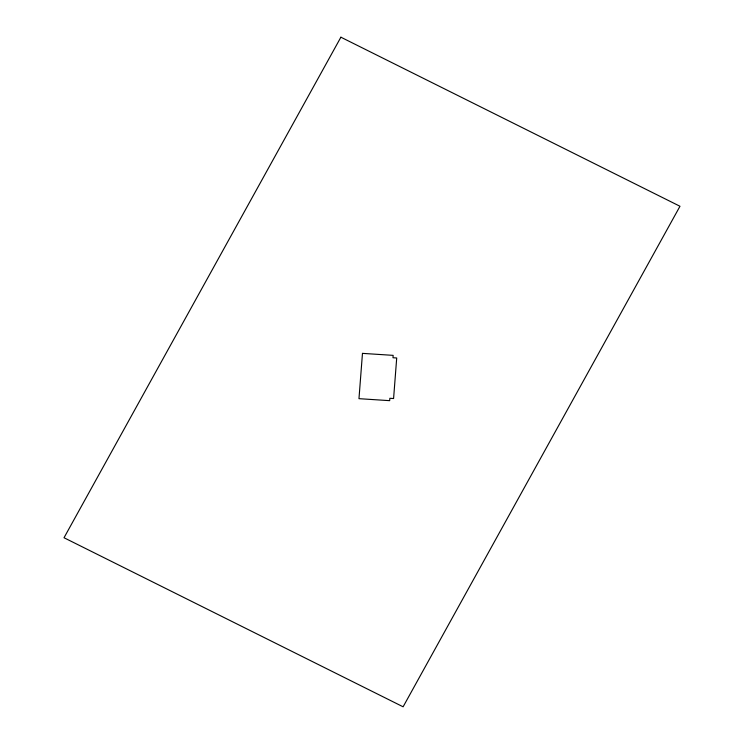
<?xml version="1.0" encoding="UTF-8"?>
<svg xmlns="http://www.w3.org/2000/svg" width="744" height="744" viewBox="0 0 744 744"><rect width="100%" height="100%" fill="white"/><g stroke="black" fill="none" stroke-linecap="round" stroke-linejoin="round"><path stroke-width="1.12" d="M362.468 353.372L358.971 398.672L389.67 400.663L389.856 398.291L393.585 398.533L396.71 357.976L392.981 357.734L393.158 355.362L362.468 353.372M340.892 37.2L64.021 537.745L403.108 706.8L679.979 206.265L340.892 37.2"/></g></svg>
